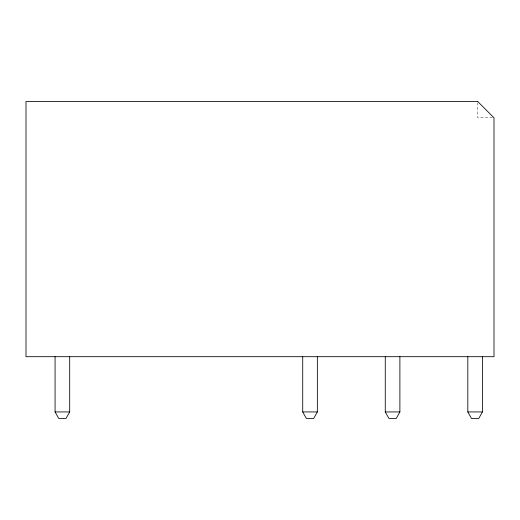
<?xml version="1.0" encoding="UTF-8"?>
<svg xmlns="http://www.w3.org/2000/svg" width="520" height="520" viewBox="0 0 520 520"><rect width="100%" height="100%" fill="white"/><g stroke="black" fill="none" stroke-linecap="round" stroke-linejoin="round"><path stroke-width="0.39" stroke-dasharray="2.6 1.95" d="M492.375 117.812L477.75 117.812L477.75 103.109"/><path stroke-width="0.78" d="M69.693 356.688L69.693 411.938L66.034 418.438L58.721 418.438L55.068 411.938L55.068 356.688M317.343 356.688L317.343 411.938L313.683 418.438L306.371 418.438L302.718 411.938L302.718 356.688M399.893 356.688L399.893 411.938L396.234 418.438L388.921 418.438L385.268 411.938L385.268 356.688M482.443 356.688L482.443 411.938L478.784 418.438L471.471 418.438L467.818 411.938L467.818 356.688M55.068 411.938L69.693 411.938M302.718 411.938L317.343 411.938M385.268 411.938L399.893 411.938M467.818 411.938L482.443 411.938M477.75 101.562L26 101.562L26 356.688L494 356.688L494 117.812L477.75 101.562"/></g></svg>
